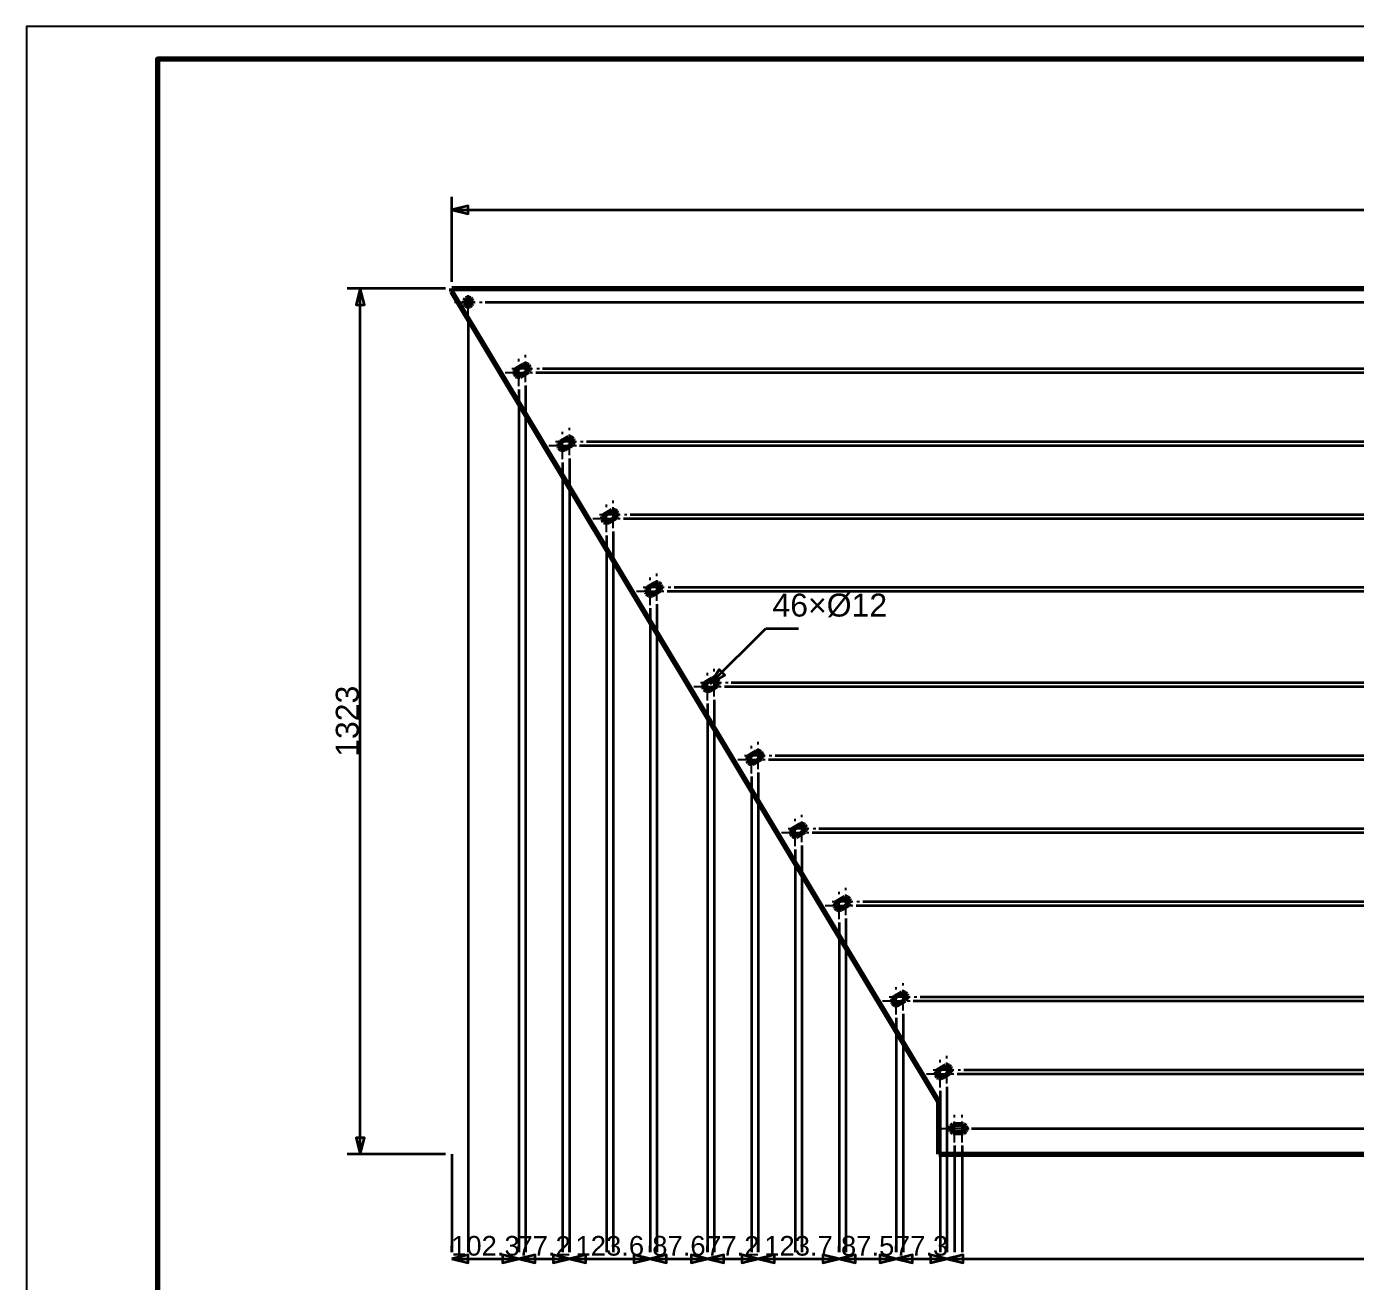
# Model space of a CAD drawing. Header units: millimetres. Extents: x 0 to 420, y 0 to 297.
# Drawn here: x 0 to 203.2, y 105.1 to 297 of the extents above; entities that cross this region are included whole.
import ezdxf
from ezdxf.enums import TextEntityAlignment as Align

# ---------------------------------------------------------------- set-up
doc = ezdxf.new("R2010")
doc.units = ezdxf.units.MM
doc.linetypes.add('CENTER', pattern=[5.08, 3.175, -0.635, 0.635, -0.635])
doc.linetypes.add('DASHED', pattern=[1.524, 1.27, -0.254])
doc.styles.add('GOST', font='Arial')

msp = doc.modelspace()

# ---------------------------------------------------------------- linework, layer by layer
at = {"color": 7, "lineweight": 35}
for p, q in [((65, 258), (65, 271)), ((65, 269), (364.37, 269)), ((64, 257), (49, 257)), ((51, 124.7), (51, 257)), ((70.1, 254.9), (379.37, 254.9)), ((67.5, 252.3), (67.5, 109.7)), ((77.83, 244.14), (379.37, 244.14)), ((78.86, 244.75), (379.37, 244.75)), ((76.26, 242.15), (76.26, 109.7)), ((75.23, 241.54), (75.23, 109.7)), ((84.52, 232.99), (379.37, 232.99)), ((85.55, 233.61), (379.37, 233.61)), ((81.92, 230.39), (81.92, 109.7)), ((82.95, 231.01), (82.95, 109.7)), ((91.22, 221.85), (379.37, 221.85)), ((92.25, 222.47), (379.37, 222.47)), ((89.65, 219.87), (89.65, 109.7)), ((88.62, 219.25), (88.62, 109.7)), ((97.91, 210.71), (379.37, 210.71)), ((98.94, 211.33), (379.37, 211.33)), ((95.31, 208.11), (95.31, 109.7)), ((96.34, 208.73), (96.34, 109.7)), ((104.49, 196.56), (112.98, 205.05)), ((112.98, 205.05), (117.98, 205.05)), ((106.67, 196.14), (379.37, 196.14)), ((107.7, 196.75), (379.37, 196.75)), ((104.07, 193.54), (104.07, 109.7)), ((105.1, 194.15), (105.1, 109.7)), ((113.37, 184.99), (379.37, 184.99)), ((114.39, 185.61), (379.37, 185.61)), ((111.79, 183.01), (111.79, 109.7)), ((110.77, 182.39), (110.77, 109.7)), ((120.06, 173.85), (379.37, 173.85)), ((121.09, 174.47), (379.37, 174.47)), ((117.46, 171.25), (117.46, 109.7)), ((118.49, 171.87), (118.49, 109.7)), ((126.76, 162.71), (379.37, 162.71)), ((127.79, 163.32), (379.37, 163.32)), ((125.19, 160.72), (125.19, 109.7)), ((124.16, 160.11), (124.16, 109.7)), ((136.54, 148.75), (379.37, 148.75)), ((135.51, 148.13), (379.37, 148.13)), ((132.91, 145.53), (132.91, 109.7)), ((133.94, 146.15), (133.94, 109.7)), ((142.21, 136.99), (379.37, 136.99)), ((143.24, 137.61), (379.37, 137.61)), ((139.61, 134.39), (139.61, 109.7)), ((140.64, 135.01), (140.64, 109.7)), ((144.39, 128.6), (379.37, 128.6)), ((145.59, 128.6), (379.37, 128.6)), ((141.79, 126), (141.79, 109.7)), ((142.99, 126), (142.99, 109.7)), ((64, 124.7), (49, 124.7)), ((65, 124.7), (65, 109.7)), ((65, 109.7), (65, 110.7)), ((75.23, 109.7), (75.23, 110.7)), ((75.23, 109.7), (75.23, 110.7)), ((82.95, 109.7), (82.95, 110.7)), ((82.95, 109.7), (82.95, 110.7)), ((95.31, 109.7), (95.31, 110.7)), ((95.31, 109.7), (95.31, 110.7)), ((104.07, 109.7), (104.07, 110.7)), ((104.07, 109.7), (104.07, 110.7)), ((111.79, 109.7), (111.79, 110.7)), ((111.79, 109.7), (111.79, 110.7)), ((124.16, 109.7), (124.16, 110.7)), ((124.16, 109.7), (124.16, 110.7)), ((132.91, 109.7), (132.91, 110.7)), ((132.91, 109.7), (132.91, 110.7)), ((140.64, 109.7), (140.64, 110.7)), ((140.64, 109.7), (140.64, 110.7)), ((65, 108.7), (75.23, 108.7)), ((75.23, 108.7), (82.95, 108.7)), ((82.95, 108.7), (95.31, 108.7)), ((95.31, 108.7), (104.07, 108.7)), ((104.07, 108.7), (111.79, 108.7)), ((111.79, 108.7), (124.16, 108.7)), ((124.16, 108.7), (132.91, 108.7)), ((132.91, 108.7), (140.64, 108.7)), ((140.64, 108.7), (286.39, 108.7))]:
    msp.add_line(p, q, dxfattribs=at)
at = {"color": 1, "lineweight": 70}
for p, q in [((65, 256.5), (65, 257)), ((65, 257), (364.37, 257)), ((139.39, 132.7), (65, 256.5)), ((66.93, 255.09), (66.9, 254.9)), ((66.9, 254.9), (66.93, 254.71)), ((67.01, 255.25), (66.93, 255.09)), ((66.93, 254.71), (67.01, 254.55)), ((67.15, 255.39), (67.01, 255.25)), ((67.01, 254.55), (67.15, 254.41)), ((67.31, 255.47), (67.15, 255.39)), ((67.15, 254.41), (67.31, 254.33)), ((67.5, 255.5), (67.31, 255.47)), ((67.31, 254.33), (67.5, 254.3)), ((67.69, 255.47), (67.5, 255.5)), ((67.5, 254.3), (67.69, 254.33)), ((67.85, 255.39), (67.69, 255.47)), ((67.69, 254.33), (67.85, 254.41)), ((67.99, 255.25), (67.85, 255.39)), ((67.85, 254.41), (67.99, 254.55)), ((68.07, 255.09), (67.99, 255.25)), ((67.99, 254.55), (68.07, 254.71)), ((68.1, 254.9), (68.07, 255.09)), ((68.07, 254.71), (68.1, 254.9)), ((74.68, 244.37), (74.63, 244.19)), ((74.63, 244.19), (74.64, 244)), ((74.64, 244), (74.71, 243.83)), ((74.78, 244.53), (74.68, 244.37)), ((74.92, 244.65), (74.78, 244.53)), ((75.95, 245.27), (74.92, 244.65)), ((75.54, 243.62), (76.57, 244.24)), ((76.12, 245.34), (75.95, 245.27)), ((76.31, 245.35), (76.12, 245.34)), ((76.49, 245.31), (76.31, 245.35)), ((76.65, 245.21), (76.49, 245.31)), ((76.57, 244.24), (76.71, 244.36)), ((76.77, 245.06), (76.65, 245.21)), ((76.71, 244.36), (76.81, 244.52)), ((76.84, 244.89), (76.77, 245.06)), ((76.81, 244.52), (76.85, 244.7)), ((76.85, 244.7), (76.84, 244.89)), ((74.71, 243.83), (74.83, 243.68)), ((74.83, 243.68), (74.99, 243.58)), ((74.99, 243.58), (75.18, 243.54)), ((75.18, 243.54), (75.36, 243.55)), ((75.36, 243.55), (75.54, 243.62)), ((82.64, 234.13), (81.61, 233.51)), ((82.82, 234.2), (82.64, 234.13)), ((83, 234.21), (82.82, 234.2)), ((83.19, 234.16), (83, 234.21)), ((83.35, 234.06), (83.19, 234.16)), ((83.47, 233.92), (83.35, 234.06)), ((83.54, 233.75), (83.47, 233.92)), ((83.55, 233.56), (83.54, 233.75)), ((81.37, 233.23), (81.33, 233.05)), ((81.33, 233.05), (81.34, 232.86)), ((81.34, 232.86), (81.41, 232.68)), ((81.47, 233.39), (81.37, 233.23)), ((81.41, 232.68), (81.53, 232.54)), ((81.61, 233.51), (81.47, 233.39)), ((81.53, 232.54), (81.69, 232.44)), ((81.69, 232.44), (81.87, 232.4)), ((81.87, 232.4), (82.06, 232.41)), ((82.06, 232.41), (82.23, 232.48)), ((82.23, 232.48), (83.26, 233.1)), ((83.26, 233.1), (83.41, 233.22)), ((83.41, 233.22), (83.5, 233.38)), ((83.5, 233.38), (83.55, 233.56)), ((88.07, 222.08), (88.02, 221.9)), ((88.02, 221.9), (88.03, 221.72)), ((88.03, 221.72), (88.11, 221.54)), ((88.17, 222.24), (88.07, 222.08)), ((88.11, 221.54), (88.23, 221.4)), ((88.31, 222.36), (88.17, 222.24)), ((89.34, 222.98), (88.31, 222.36)), ((88.93, 221.34), (89.96, 221.95)), ((89.51, 223.05), (89.34, 222.98)), ((89.7, 223.07), (89.51, 223.05)), ((89.88, 223.02), (89.7, 223.07)), ((90.04, 222.92), (89.88, 223.02)), ((89.96, 221.95), (90.1, 222.07)), ((90.16, 222.78), (90.04, 222.92)), ((90.1, 222.07), (90.2, 222.23)), ((90.23, 222.6), (90.16, 222.78)), ((90.2, 222.23), (90.25, 222.42)), ((90.25, 222.42), (90.23, 222.6)), ((88.23, 221.4), (88.38, 221.3)), ((88.38, 221.3), (88.57, 221.25)), ((88.57, 221.25), (88.75, 221.27)), ((88.75, 221.27), (88.93, 221.34)), ((96.03, 211.84), (95.01, 211.22)), ((96.21, 211.91), (96.03, 211.84)), ((96.4, 211.92), (96.21, 211.91)), ((96.58, 211.88), (96.4, 211.92)), ((96.74, 211.78), (96.58, 211.88)), ((96.86, 211.63), (96.74, 211.78)), ((96.93, 211.46), (96.86, 211.63)), ((96.94, 211.27), (96.93, 211.46)), ((94.76, 210.94), (94.72, 210.76)), ((94.72, 210.76), (94.73, 210.57)), ((94.73, 210.57), (94.8, 210.4)), ((94.86, 211.1), (94.76, 210.94)), ((94.8, 210.4), (94.92, 210.25)), ((95.01, 211.22), (94.86, 211.1)), ((94.92, 210.25), (95.08, 210.16)), ((95.08, 210.16), (95.26, 210.11)), ((95.26, 210.11), (95.45, 210.12)), ((95.45, 210.12), (95.62, 210.19)), ((95.62, 210.19), (96.65, 210.81)), ((96.65, 210.81), (96.8, 210.93)), ((96.8, 210.93), (96.9, 211.09)), ((96.9, 211.09), (96.94, 211.27)), ((104.79, 197.27), (103.76, 196.65)), ((104.96, 197.34), (104.79, 197.27)), ((105.15, 197.35), (104.96, 197.34)), ((105.33, 197.31), (105.15, 197.35)), ((105.49, 197.21), (105.33, 197.31)), ((105.61, 197.06), (105.49, 197.21)), ((103.52, 196.37), (103.47, 196.19)), ((103.47, 196.19), (103.49, 196)), ((103.49, 196), (103.56, 195.83)), ((103.62, 196.53), (103.52, 196.37)), ((103.56, 195.83), (103.68, 195.68)), ((103.76, 196.65), (103.62, 196.53)), ((103.68, 195.68), (103.84, 195.58)), ((103.84, 195.58), (104.02, 195.54)), ((104.02, 195.54), (104.21, 195.55)), ((104.21, 195.55), (104.38, 195.62)), ((104.38, 195.62), (105.41, 196.24)), ((105.41, 196.24), (105.55, 196.36)), ((105.55, 196.36), (105.65, 196.52)), ((105.68, 196.89), (105.61, 197.06)), ((105.65, 196.52), (105.7, 196.7)), ((105.7, 196.7), (105.68, 196.89)), ((110.21, 185.23), (110.17, 185.04)), ((110.17, 185.04), (110.18, 184.86)), ((110.31, 185.39), (110.21, 185.23)), ((110.46, 185.51), (110.31, 185.39)), ((111.49, 186.12), (110.46, 185.51)), ((111.08, 184.48), (112.1, 185.1)), ((111.66, 186.2), (111.49, 186.12)), ((111.85, 186.21), (111.66, 186.2)), ((112.03, 186.16), (111.85, 186.21)), ((112.19, 186.06), (112.03, 186.16)), ((112.1, 185.1), (112.25, 185.22)), ((112.31, 185.92), (112.19, 186.06)), ((112.25, 185.22), (112.35, 185.38)), ((112.38, 185.75), (112.31, 185.92)), ((112.35, 185.38), (112.39, 185.56)), ((112.39, 185.56), (112.38, 185.75)), ((110.18, 184.86), (110.25, 184.68)), ((110.25, 184.68), (110.37, 184.54)), ((110.37, 184.54), (110.53, 184.44)), ((110.53, 184.44), (110.71, 184.39)), ((110.71, 184.39), (110.9, 184.41)), ((110.9, 184.41), (111.08, 184.48)), ((118.18, 174.98), (117.15, 174.36)), ((118.36, 175.05), (118.18, 174.98)), ((118.54, 175.06), (118.36, 175.05)), ((118.72, 175.02), (118.54, 175.06)), ((118.88, 174.92), (118.72, 175.02)), ((119, 174.78), (118.88, 174.92)), ((119.07, 174.6), (119, 174.78)), ((116.91, 174.08), (116.86, 173.9)), ((116.86, 173.9), (116.88, 173.71)), ((116.88, 173.71), (116.95, 173.54)), ((117.01, 174.24), (116.91, 174.08)), ((116.95, 173.54), (117.07, 173.4)), ((117.15, 174.36), (117.01, 174.24)), ((117.07, 173.4), (117.23, 173.3)), ((117.23, 173.3), (117.41, 173.25)), ((117.41, 173.25), (117.6, 173.26)), ((117.6, 173.26), (117.77, 173.33)), ((117.77, 173.33), (118.8, 173.95)), ((118.8, 173.95), (118.94, 174.07)), ((118.94, 174.07), (119.04, 174.23)), ((119.04, 174.23), (119.09, 174.41)), ((119.09, 174.41), (119.07, 174.6)), ((123.6, 162.94), (123.56, 162.76)), ((123.56, 162.76), (123.57, 162.57)), ((123.7, 163.1), (123.6, 162.94)), ((123.85, 163.22), (123.7, 163.1)), ((124.88, 163.84), (123.85, 163.22)), ((124.47, 162.19), (125.49, 162.81)), ((125.05, 163.91), (124.88, 163.84)), ((125.24, 163.92), (125.05, 163.91)), ((125.42, 163.88), (125.24, 163.92)), ((125.58, 163.78), (125.42, 163.88)), ((125.49, 162.81), (125.64, 162.93)), ((125.7, 163.63), (125.58, 163.78)), ((125.64, 162.93), (125.74, 163.09)), ((125.77, 163.46), (125.7, 163.63)), ((125.74, 163.09), (125.78, 163.27)), ((125.78, 163.27), (125.77, 163.46)), ((123.57, 162.57), (123.64, 162.4)), ((123.64, 162.4), (123.76, 162.25)), ((123.76, 162.25), (123.92, 162.15)), ((123.92, 162.15), (124.1, 162.11)), ((124.1, 162.11), (124.29, 162.12)), ((124.29, 162.12), (124.47, 162.19)), ((132.36, 148.37), (132.31, 148.19)), ((132.46, 148.53), (132.36, 148.37)), ((132.6, 148.65), (132.46, 148.53)), ((133.63, 149.27), (132.6, 148.65)), ((133.81, 149.34), (133.63, 149.27)), ((133.99, 149.35), (133.81, 149.34)), ((134.18, 149.3), (133.99, 149.35)), ((134.33, 149.21), (134.18, 149.3)), ((134.25, 148.24), (134.39, 148.36)), ((134.46, 149.06), (134.33, 149.21)), ((134.39, 148.36), (134.49, 148.52)), ((134.53, 148.89), (134.46, 149.06)), ((134.49, 148.52), (134.54, 148.7)), ((134.54, 148.7), (134.53, 148.89)), ((132.31, 148.19), (132.33, 148)), ((132.33, 148), (132.4, 147.83)), ((132.4, 147.83), (132.52, 147.68)), ((132.52, 147.68), (132.68, 147.58)), ((132.68, 147.58), (132.86, 147.54)), ((132.86, 147.54), (133.05, 147.55)), ((133.05, 147.55), (133.22, 147.62)), ((133.22, 147.62), (134.25, 148.24)), ((140.5, 138.19), (140.33, 138.12)), ((140.69, 138.21), (140.5, 138.19)), ((140.87, 138.16), (140.69, 138.21)), ((139.06, 137.23), (139.01, 137.04)), ((139.01, 137.04), (139.02, 136.86)), ((139.02, 136.86), (139.09, 136.68)), ((139.16, 137.38), (139.06, 137.23)), ((139.09, 136.68), (139.21, 136.54)), ((139.3, 137.51), (139.16, 137.38)), ((139.21, 136.54), (139.37, 136.44)), ((140.33, 138.12), (139.3, 137.51)), ((139.37, 136.44), (139.56, 136.39)), ((139.56, 136.39), (139.74, 136.41)), ((139.74, 136.41), (139.92, 136.48)), ((139.92, 136.48), (140.95, 137.09)), ((141.03, 138.06), (140.87, 138.16)), ((140.95, 137.09), (141.09, 137.22)), ((141.15, 137.92), (141.03, 138.06)), ((141.09, 137.22), (141.19, 137.37)), ((141.22, 137.74), (141.15, 137.92)), ((141.19, 137.37), (141.23, 137.56)), ((141.23, 137.56), (141.22, 137.74)), ((139.39, 124.7), (139.39, 132.7)), ((141.22, 128.79), (141.19, 128.6)), ((141.19, 128.6), (141.22, 128.41)), ((141.3, 128.95), (141.22, 128.79)), ((141.22, 128.41), (141.3, 128.25)), ((141.43, 129.09), (141.3, 128.95)), ((141.3, 128.25), (141.43, 128.11)), ((141.6, 129.17), (141.43, 129.09)), ((141.43, 128.11), (141.6, 128.03)), ((141.79, 129.2), (141.6, 129.17)), ((142.99, 129.2), (141.79, 129.2)), ((143.17, 129.17), (142.99, 129.2)), ((143.34, 129.09), (143.17, 129.17)), ((143.17, 128.03), (143.34, 128.11)), ((143.47, 128.95), (143.34, 129.09)), ((143.34, 128.11), (143.47, 128.25)), ((143.56, 128.79), (143.47, 128.95)), ((143.47, 128.25), (143.56, 128.41)), ((143.59, 128.6), (143.56, 128.79)), ((143.56, 128.41), (143.59, 128.6)), ((141.6, 128.03), (141.79, 128)), ((141.79, 128), (142.99, 128)), ((142.99, 128), (143.17, 128.03)), ((139.39, 124.7), (289.99, 124.7))]:
    msp.add_line(p, q, dxfattribs=at)
at = {"color": 5, "linetype": 'DASHED', "lineweight": 35}
for p, q in [((65, 256.5), (65, 257)), ((364.37, 257), (65, 257)), ((139.39, 132.7), (65, 256.5)), ((66.9, 254.9), (66.93, 255.09)), ((66.93, 254.71), (66.9, 254.9)), ((66.93, 255.09), (67.01, 255.25)), ((67.01, 254.55), (66.93, 254.71)), ((67.01, 255.25), (67.15, 255.39)), ((67.15, 254.41), (67.01, 254.55)), ((67.15, 255.39), (67.31, 255.47)), ((67.31, 254.33), (67.15, 254.41)), ((67.31, 255.47), (67.5, 255.5)), ((67.5, 254.3), (67.31, 254.33)), ((67.5, 255.5), (67.69, 255.47)), ((67.69, 254.33), (67.5, 254.3)), ((67.69, 255.47), (67.85, 255.39)), ((67.85, 254.41), (67.69, 254.33)), ((67.85, 255.39), (67.99, 255.25)), ((67.99, 254.55), (67.85, 254.41)), ((67.99, 255.25), (68.07, 255.09)), ((68.07, 254.71), (67.99, 254.55)), ((68.07, 255.09), (68.1, 254.9)), ((68.1, 254.9), (68.07, 254.71)), ((74.63, 244.19), (74.68, 244.37)), ((74.64, 244), (74.63, 244.19)), ((74.71, 243.83), (74.64, 244)), ((74.68, 244.37), (74.78, 244.53)), ((74.78, 244.53), (74.92, 244.65)), ((74.92, 244.65), (75.95, 245.27)), ((76.57, 244.24), (75.54, 243.62)), ((75.95, 245.27), (76.12, 245.34)), ((76.12, 245.34), (76.31, 245.35)), ((76.31, 245.35), (76.49, 245.31)), ((76.49, 245.31), (76.65, 245.21)), ((76.71, 244.36), (76.57, 244.24)), ((76.65, 245.21), (76.77, 245.06)), ((76.81, 244.52), (76.71, 244.36)), ((76.77, 245.06), (76.84, 244.89)), ((76.85, 244.7), (76.81, 244.52)), ((76.84, 244.89), (76.85, 244.7)), ((74.83, 243.68), (74.71, 243.83)), ((74.99, 243.58), (74.83, 243.68)), ((75.18, 243.54), (74.99, 243.58)), ((75.36, 243.55), (75.18, 243.54)), ((75.54, 243.62), (75.36, 243.55)), ((81.61, 233.51), (82.64, 234.13)), ((82.64, 234.13), (82.82, 234.2)), ((82.82, 234.2), (83, 234.21)), ((83, 234.21), (83.19, 234.16)), ((83.19, 234.16), (83.35, 234.06)), ((83.35, 234.06), (83.47, 233.92)), ((83.47, 233.92), (83.54, 233.75)), ((83.54, 233.75), (83.55, 233.56)), ((81.33, 233.05), (81.37, 233.23)), ((81.34, 232.86), (81.33, 233.05)), ((81.41, 232.68), (81.34, 232.86)), ((81.37, 233.23), (81.47, 233.39)), ((81.53, 232.54), (81.41, 232.68)), ((81.47, 233.39), (81.61, 233.51)), ((81.69, 232.44), (81.53, 232.54)), ((81.87, 232.4), (81.69, 232.44)), ((82.06, 232.41), (81.87, 232.4)), ((82.23, 232.48), (82.06, 232.41)), ((83.26, 233.1), (82.23, 232.48)), ((83.41, 233.22), (83.26, 233.1)), ((83.5, 233.38), (83.41, 233.22)), ((83.55, 233.56), (83.5, 233.38)), ((88.02, 221.9), (88.07, 222.08)), ((88.03, 221.72), (88.02, 221.9)), ((88.11, 221.54), (88.03, 221.72)), ((88.07, 222.08), (88.17, 222.24)), ((88.23, 221.4), (88.11, 221.54)), ((88.17, 222.24), (88.31, 222.36)), ((88.31, 222.36), (89.34, 222.98)), ((89.96, 221.95), (88.93, 221.34)), ((89.34, 222.98), (89.51, 223.05)), ((89.51, 223.05), (89.7, 223.07)), ((89.7, 223.07), (89.88, 223.02)), ((89.88, 223.02), (90.04, 222.92)), ((90.1, 222.07), (89.96, 221.95)), ((90.04, 222.92), (90.16, 222.78)), ((90.2, 222.23), (90.1, 222.07)), ((90.16, 222.78), (90.23, 222.6)), ((90.25, 222.42), (90.2, 222.23)), ((90.23, 222.6), (90.25, 222.42)), ((88.38, 221.3), (88.23, 221.4)), ((88.57, 221.25), (88.38, 221.3)), ((88.75, 221.27), (88.57, 221.25)), ((88.93, 221.34), (88.75, 221.27)), ((95.01, 211.22), (96.03, 211.84)), ((96.03, 211.84), (96.21, 211.91)), ((96.21, 211.91), (96.4, 211.92)), ((96.4, 211.92), (96.58, 211.88)), ((96.58, 211.88), (96.74, 211.78)), ((96.74, 211.78), (96.86, 211.63)), ((96.86, 211.63), (96.93, 211.46)), ((96.93, 211.46), (96.94, 211.27)), ((94.72, 210.76), (94.76, 210.94)), ((94.73, 210.57), (94.72, 210.76)), ((94.8, 210.4), (94.73, 210.57)), ((94.76, 210.94), (94.86, 211.1)), ((94.92, 210.25), (94.8, 210.4)), ((94.86, 211.1), (95.01, 211.22)), ((95.08, 210.16), (94.92, 210.25)), ((95.26, 210.11), (95.08, 210.16)), ((95.45, 210.12), (95.26, 210.11)), ((95.62, 210.19), (95.45, 210.12)), ((96.65, 210.81), (95.62, 210.19)), ((96.8, 210.93), (96.65, 210.81)), ((96.9, 211.09), (96.8, 210.93)), ((96.94, 211.27), (96.9, 211.09)), ((103.76, 196.65), (104.79, 197.27)), ((104.79, 197.27), (104.96, 197.34)), ((104.96, 197.34), (105.15, 197.35)), ((105.15, 197.35), (105.33, 197.31)), ((105.33, 197.31), (105.49, 197.21)), ((105.49, 197.21), (105.61, 197.06)), ((103.47, 196.19), (103.52, 196.37)), ((103.49, 196), (103.47, 196.19)), ((103.56, 195.83), (103.49, 196)), ((103.52, 196.37), (103.62, 196.53)), ((103.68, 195.68), (103.56, 195.83)), ((103.62, 196.53), (103.76, 196.65)), ((103.84, 195.58), (103.68, 195.68)), ((104.02, 195.54), (103.84, 195.58)), ((104.21, 195.55), (104.02, 195.54)), ((104.38, 195.62), (104.21, 195.55)), ((105.41, 196.24), (104.38, 195.62)), ((105.55, 196.36), (105.41, 196.24)), ((105.65, 196.52), (105.55, 196.36)), ((105.61, 197.06), (105.68, 196.89)), ((105.7, 196.7), (105.65, 196.52)), ((105.68, 196.89), (105.7, 196.7)), ((110.17, 185.04), (110.21, 185.23)), ((110.18, 184.86), (110.17, 185.04)), ((110.21, 185.23), (110.31, 185.39)), ((110.31, 185.39), (110.46, 185.51)), ((110.46, 185.51), (111.49, 186.12)), ((112.1, 185.1), (111.08, 184.48)), ((111.49, 186.12), (111.66, 186.2)), ((111.66, 186.2), (111.85, 186.21)), ((111.85, 186.21), (112.03, 186.16)), ((112.03, 186.16), (112.19, 186.06)), ((112.25, 185.22), (112.1, 185.1)), ((112.19, 186.06), (112.31, 185.92)), ((112.35, 185.38), (112.25, 185.22)), ((112.31, 185.92), (112.38, 185.75)), ((112.39, 185.56), (112.35, 185.38)), ((112.38, 185.75), (112.39, 185.56)), ((110.25, 184.68), (110.18, 184.86)), ((110.37, 184.54), (110.25, 184.68)), ((110.53, 184.44), (110.37, 184.54)), ((110.71, 184.39), (110.53, 184.44)), ((110.9, 184.41), (110.71, 184.39)), ((111.08, 184.48), (110.9, 184.41)), ((117.15, 174.36), (118.18, 174.98)), ((118.18, 174.98), (118.36, 175.05)), ((118.36, 175.05), (118.54, 175.06)), ((118.54, 175.06), (118.72, 175.02)), ((118.72, 175.02), (118.88, 174.92)), ((118.88, 174.92), (119, 174.78)), ((119, 174.78), (119.07, 174.6)), ((116.86, 173.9), (116.91, 174.08)), ((116.88, 173.71), (116.86, 173.9)), ((116.95, 173.54), (116.88, 173.71)), ((116.91, 174.08), (117.01, 174.24)), ((117.07, 173.4), (116.95, 173.54)), ((117.01, 174.24), (117.15, 174.36)), ((117.23, 173.3), (117.07, 173.4)), ((117.41, 173.25), (117.23, 173.3)), ((117.6, 173.26), (117.41, 173.25)), ((117.77, 173.33), (117.6, 173.26)), ((118.8, 173.95), (117.77, 173.33)), ((118.94, 174.07), (118.8, 173.95)), ((119.04, 174.23), (118.94, 174.07)), ((119.09, 174.41), (119.04, 174.23)), ((119.07, 174.6), (119.09, 174.41)), ((123.56, 162.76), (123.6, 162.94)), ((123.57, 162.57), (123.56, 162.76)), ((123.6, 162.94), (123.7, 163.1)), ((123.7, 163.1), (123.85, 163.22)), ((123.85, 163.22), (124.88, 163.84)), ((125.49, 162.81), (124.47, 162.19)), ((124.88, 163.84), (125.05, 163.91)), ((125.05, 163.91), (125.24, 163.92)), ((125.24, 163.92), (125.42, 163.88)), ((125.42, 163.88), (125.58, 163.78)), ((125.64, 162.93), (125.49, 162.81)), ((125.58, 163.78), (125.7, 163.63)), ((125.74, 163.09), (125.64, 162.93)), ((125.7, 163.63), (125.77, 163.46)), ((125.78, 163.27), (125.74, 163.09)), ((125.77, 163.46), (125.78, 163.27)), ((123.64, 162.4), (123.57, 162.57)), ((123.76, 162.25), (123.64, 162.4)), ((123.92, 162.15), (123.76, 162.25)), ((124.1, 162.11), (123.92, 162.15)), ((124.29, 162.12), (124.1, 162.11)), ((124.47, 162.19), (124.29, 162.12)), ((132.31, 148.19), (132.36, 148.37)), ((132.36, 148.37), (132.46, 148.53)), ((132.46, 148.53), (132.6, 148.65)), ((132.6, 148.65), (133.63, 149.27)), ((133.63, 149.27), (133.81, 149.34)), ((133.81, 149.34), (133.99, 149.35)), ((133.99, 149.35), (134.18, 149.3)), ((134.18, 149.3), (134.33, 149.21)), ((134.39, 148.36), (134.25, 148.24)), ((134.33, 149.21), (134.46, 149.06)), ((134.49, 148.52), (134.39, 148.36)), ((134.46, 149.06), (134.53, 148.89)), ((134.54, 148.7), (134.49, 148.52)), ((134.53, 148.89), (134.54, 148.7)), ((132.33, 148), (132.31, 148.19)), ((132.4, 147.83), (132.33, 148)), ((132.52, 147.68), (132.4, 147.83)), ((132.68, 147.58), (132.52, 147.68)), ((132.86, 147.54), (132.68, 147.58)), ((133.05, 147.55), (132.86, 147.54)), ((133.22, 147.62), (133.05, 147.55)), ((134.25, 148.24), (133.22, 147.62)), ((140.33, 138.12), (140.5, 138.19)), ((140.5, 138.19), (140.69, 138.21)), ((140.69, 138.21), (140.87, 138.16)), ((139.01, 137.04), (139.06, 137.23)), ((139.02, 136.86), (139.01, 137.04)), ((139.09, 136.68), (139.02, 136.86)), ((139.06, 137.23), (139.16, 137.38)), ((139.21, 136.54), (139.09, 136.68)), ((139.16, 137.38), (139.3, 137.51)), ((139.37, 136.44), (139.21, 136.54)), ((139.3, 137.51), (140.33, 138.12)), ((139.56, 136.39), (139.37, 136.44)), ((139.74, 136.41), (139.56, 136.39)), ((139.92, 136.48), (139.74, 136.41)), ((140.95, 137.09), (139.92, 136.48)), ((140.87, 138.16), (141.03, 138.06)), ((141.09, 137.22), (140.95, 137.09)), ((141.03, 138.06), (141.15, 137.92)), ((141.19, 137.37), (141.09, 137.22)), ((141.15, 137.92), (141.22, 137.74)), ((141.23, 137.56), (141.19, 137.37)), ((141.22, 137.74), (141.23, 137.56)), ((139.39, 124.7), (139.39, 132.7)), ((141.19, 128.6), (141.22, 128.79)), ((141.22, 128.41), (141.19, 128.6)), ((141.22, 128.79), (141.3, 128.95)), ((141.3, 128.25), (141.22, 128.41)), ((141.3, 128.95), (141.43, 129.09)), ((141.43, 128.11), (141.3, 128.25)), ((141.43, 129.09), (141.6, 129.17)), ((141.6, 128.03), (141.43, 128.11)), ((141.6, 129.17), (141.79, 129.2)), ((141.79, 129.2), (142.99, 129.2)), ((142.99, 129.2), (143.17, 129.17)), ((143.17, 129.17), (143.34, 129.09)), ((143.34, 128.11), (143.17, 128.03)), ((143.34, 129.09), (143.47, 128.95)), ((143.47, 128.25), (143.34, 128.11)), ((143.47, 128.95), (143.56, 128.79)), ((143.56, 128.41), (143.47, 128.25)), ((143.56, 128.79), (143.59, 128.6)), ((143.59, 128.6), (143.56, 128.41)), ((141.79, 128), (141.6, 128.03)), ((142.99, 128), (141.79, 128)), ((143.17, 128.03), (142.99, 128)), ((139.39, 124.7), (289.99, 124.7))]:
    msp.add_line(p, q, dxfattribs=at)
at = {"color": 4, "linetype": 'CENTER', "lineweight": 25}
for p, q in [((67.5, 252.8), (67.5, 257)), ((65.4, 254.9), (69.6, 254.9)), ((75.23, 242.04), (75.23, 246.24)), ((76.26, 242.65), (76.26, 246.85)), ((73.13, 244.14), (77.33, 244.14)), ((74.16, 244.75), (78.36, 244.75)), ((81.92, 230.89), (81.92, 235.09)), ((82.95, 231.51), (82.95, 235.71)), ((79.82, 232.99), (84.02, 232.99)), ((80.85, 233.61), (85.05, 233.61)), ((88.62, 219.75), (88.62, 223.95)), ((89.65, 220.37), (89.65, 224.57)), ((86.52, 221.85), (90.72, 221.85)), ((87.55, 222.47), (91.75, 222.47)), ((96.34, 209.23), (96.34, 213.43)), ((95.31, 208.61), (95.31, 212.81)), ((93.21, 210.71), (97.41, 210.71)), ((94.24, 211.33), (98.44, 211.33)), ((104.07, 194.04), (104.07, 198.24)), ((105.1, 194.65), (105.1, 198.85)), ((101.97, 196.14), (106.17, 196.14)), ((103, 196.75), (107.2, 196.75)), ((110.77, 182.89), (110.77, 187.09)), ((111.79, 183.51), (111.79, 187.71)), ((108.67, 184.99), (112.87, 184.99)), ((109.69, 185.61), (113.89, 185.61)), ((117.46, 171.75), (117.46, 175.95)), ((118.49, 172.37), (118.49, 176.57)), ((115.36, 173.85), (119.56, 173.85)), ((116.39, 174.47), (120.59, 174.47)), ((124.16, 160.61), (124.16, 164.81)), ((125.19, 161.22), (125.19, 165.42)), ((122.06, 162.71), (126.26, 162.71)), ((123.09, 163.32), (127.29, 163.32)), ((133.94, 146.65), (133.94, 150.85)), ((131.84, 148.75), (136.04, 148.75)), ((132.91, 146.03), (132.91, 150.23)), ((130.81, 148.13), (135.01, 148.13)), ((139.61, 134.89), (139.61, 139.09)), ((140.64, 135.51), (140.64, 139.71)), ((137.51, 136.99), (141.71, 136.99)), ((138.54, 137.61), (142.74, 137.61)), ((141.79, 126.5), (141.79, 130.7)), ((142.99, 126.5), (142.99, 130.7)), ((139.69, 128.6), (143.89, 128.6)), ((140.89, 128.6), (145.09, 128.6))]:
    msp.add_line(p, q, dxfattribs=at)
at = {"color": 7, "lineweight": 25}
msp.add_lwpolyline([(0, 0), (420, 0), (420, 297), (0, 297)], close=True, dxfattribs=at)
at = {"color": 7, "lineweight": 70}
msp.add_lwpolyline([(20, 5), (415, 5), (415, 292), (20, 292)], close=True, dxfattribs=at)
at = {"color": 7, "lineweight": 35}
for points in [[(65, 269), (67.5, 268.38), (67.5, 269.62)], [(51, 257), (50.38, 254.5), (51.62, 254.5)], [(104.49, 196.56), (106.7, 197.89), (105.82, 198.77)], [(51, 124.7), (51.62, 127.2), (50.38, 127.2)], [(65, 108.7), (67.5, 108.07), (67.5, 109.32)], [(75.23, 108.7), (72.73, 109.32), (72.73, 108.07)], [(75.23, 108.7), (77.73, 108.07), (77.73, 109.32)], [(82.95, 108.7), (80.45, 109.32), (80.45, 108.07)], [(82.95, 108.7), (85.45, 108.07), (85.45, 109.32)], [(95.31, 108.7), (92.81, 109.32), (92.81, 108.07)], [(95.31, 108.7), (97.81, 108.07), (97.81, 109.32)], [(104.07, 108.7), (101.57, 109.32), (101.57, 108.07)], [(104.07, 108.7), (106.57, 108.07), (106.57, 109.32)], [(111.79, 108.7), (109.29, 109.32), (109.29, 108.07)], [(111.79, 108.7), (114.29, 108.07), (114.29, 109.32)], [(124.16, 108.7), (121.66, 109.32), (121.66, 108.07)], [(124.16, 108.7), (126.66, 108.07), (126.66, 109.32)], [(132.91, 108.7), (130.41, 109.32), (130.41, 108.07)], [(132.91, 108.7), (135.41, 108.07), (135.41, 109.32)], [(140.64, 108.7), (138.14, 109.32), (138.14, 108.07)], [(140.64, 108.7), (143.14, 108.07), (143.14, 109.32)]]:
    msp.add_lwpolyline(points, close=True, dxfattribs=at)

# ---------------------------------------------------------------- texts
at = {"color": 7, "style": 'GOST'}
msp.add_text('46×Ø12', height=3.5, dxfattribs=at).set_placement((113.98, 206.85))
msp.add_text('1323', height=3.5, rotation=90, dxfattribs=at).set_placement((49, 190.85), align=Align.MIDDLE)
for s, p in [('102.3', (70.12, 110.7)), ('77.2', (79.09, 110.7)), ('123.6', (89.13, 110.7)), ('87.6', (99.69, 110.7)), ('77.2', (107.93, 110.7)), ('123.7', (117.97, 110.7)), ('87.5', (128.53, 110.7)), ('77.3', (136.77, 110.7))]:
    msp.add_text(s, height=3, dxfattribs=at).set_placement(p, align=Align.MIDDLE)

doc.saveas('drawing.dxf')
